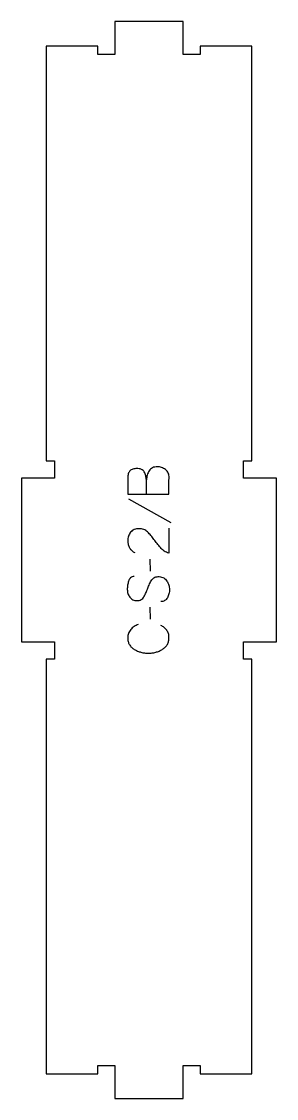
# Model space of a CAD drawing. Extents: x 0 to 186, y 0 to 786.
import ezdxf

# ---------------------------------------------------------------- set-up
doc = ezdxf.new("R2010")
doc.units = 0
doc.layers.add('1_ANYTOOL_1MMDEEP_LABELS_S', color=2, linetype='CONTINUOUS')
doc.layers.add('4_ANYTOOL_CUTTHROUGH_OUTSI', color=5, linetype='CONTINUOUS')

msp = doc.modelspace()

# ---------------------------------------------------------------- linework, layer by layer
at = {"layer": '1_ANYTOOL_1MMDEEP_LABELS_S'}
for p, q in [((77.771429, 437.257143), (108.542857, 420.071429)), ((93.414286, 393.457143), (93.5, 384.671429)), ((93.414286, 358.4), (93.5, 349.614286))]:
    msp.add_line(p, q, dxfattribs=at)
for points in [[(77.3, 440.685714), (107.3, 440.685714), (107.3, 450.371429), (107.385714, 452.9, 0.048381), (107.281799, 454.578894, 0.066146), (106.801786, 456.183929, 0.067079), (105.953115, 457.547692, 0.057042), (104.792857, 458.664286, 0.037099), (103.421616, 459.558957, 0.042913), (101.926786, 460.223214, 0.043052), (100.371138, 460.614375, 0.040094), (98.771429, 460.742857, 0.045096), (96.974812, 460.580486, 0.070597), (95.273214, 460.014286, 0.073303), (93.944176, 459.088307, 0.067093), (92.921429, 457.828571, 0.063103), (91.496483, 454.654062, 0.053716), (90.842857, 451.228571)], [(90.971429, 440.685714), (90.842857, 451.228571, 0.046847), (90.366409, 454.177274, 0.060102), (89.278571, 456.95, 0.086388), (88.408445, 458.056702, 0.076384), (87.226786, 458.830357, 0.070405), (85.539036, 459.327826, 0.036531), (83.771429, 459.457143, 0.031885), (82.336171, 459.365522, 0.051083), (80.940179, 459.039286, 0.053001), (79.85362, 458.530999, 0.064647), (78.917857, 457.785714, 0.064346), (78.192292, 456.812423, 0.050037), (77.704464, 455.696429, 0.048317), (77.388182, 454.251872, 0.029756), (77.3, 452.771429), (77.3, 440.685714)], [(107.257143, 416.042857), (107.214286, 397.742857, -0.034491), (105.466954, 398.405635, -0.037732), (103.833929, 399.3125, -0.037744), (102.359292, 400.451794, -0.03482), (101.064286, 401.792857, -0.00859), (98.665703, 404.752082, -0.008791), (96.371429, 407.792857, 0.020588), (94.137986, 410.612146, 0.025206), (91.657143, 413.214286, 0.046908), (90.355901, 414.234881, 0.051091), (88.882143, 414.982143, 0.050722), (87.233968, 415.430876, 0.041139), (85.528571, 415.571429, 0.039396), (83.720986, 415.428784, 0.058519), (81.982143, 414.939286, 0.060358), (80.575027, 414.148728, 0.061397), (79.4, 413.042857, 0.048006), (78.47804, 411.6869, 0.045901), (77.825, 410.182143, 0.045216), (77.42244, 408.442082, 0.034258), (77.3, 406.657143, 0.055622), (77.593987, 404.022572, 0.079896), (78.575, 401.578571, 0.080617), (80.2407, 399.609184, 0.060287), (82.4, 398.171429)], [(81.885714, 380.642857, 0.071867), (80.549108, 380.449744, 0.100684), (79.367857, 379.823214, 0.047558), (78.891407, 379.348661, 0.038563), (78.502679, 378.798661, 0.037928), (78.15521, 378.101473, 0.026634), (77.9, 377.364286, 0.028461), (77.214017, 374.340952, 0.041577), (76.957143, 371.257143, 0.036938), (77.068283, 369.754783, 0.041531), (77.4125, 368.289286, 0.041583), (77.989708, 366.911909, 0.038125), (78.778571, 365.642857, 0.057611), (79.770476, 364.572705, 0.065808), (80.991071, 363.778571, 0.06469), (82.450626, 363.301075, 0.046778), (83.985714, 363.157143, 0.052235), (85.535557, 363.319499, 0.075448), (86.985714, 363.864286, 0.076671), (88.158767, 364.780378, 0.061023), (89.042857, 365.985714, 0.021951), (90.570203, 369.014568, 0.018213), (91.85, 372.157143, -0.02405), (93.155462, 375.258627, -0.02981), (94.785714, 378.2, -0.068439), (95.751645, 379.341302, -0.079282), (97.003571, 380.15, -0.076308), (98.582253, 380.575, -0.047772), (100.228571, 380.6, -0.046243), (101.909531, 380.306765, -0.06359), (103.480357, 379.657143, -0.064671), (104.764546, 378.684319, -0.057073), (105.778571, 377.428571, -0.067522), (107.141482, 374.460263, -0.070793), (107.642857, 371.235714, -0.064027), (107.280342, 368.096699, -0.070447), (106.1, 365.171429, -0.054374), (105.250367, 364.013011, -0.074742), (104.139286, 363.114286, -0.075199), (102.832907, 362.591279, -0.057737), (101.428571, 362.428571)], [(84.8, 345.757143, 0.059291), (81.870583, 344.220982, 0.066881), (79.421429, 342.007143, 0.04529), (78.497551, 340.690157, 0.046757), (77.830357, 339.226786, 0.04633), (77.426026, 337.586873, 0.037303), (77.3, 335.9, 0.054828), (77.575585, 333.39436, 0.073548), (78.473214, 331.051786, 0.073729), (80.001447, 329.082464, 0.056205), (81.992857, 327.564286, 0.033355), (84.382733, 326.343116, 0.034965), (86.916071, 325.458929, 0.034911), (89.584078, 324.928901, 0.031589), (92.3, 324.757143, 0.032085), (95.016629, 324.931646, 0.035383), (97.683929, 325.469643, 0.035431), (100.219086, 326.368132, 0.033598), (102.607143, 327.607143, 0.058628), (104.608028, 329.169344, 0.073381), (106.126786, 331.191071, 0.072539), (107.02784, 333.637044, 0.05208), (107.3, 336.242857, 0.033243), (107.204064, 337.684232, 0.042283), (106.892857, 339.092857, 0.042766), (106.385768, 340.335554, 0.044269), (105.671429, 341.471429, 0.055485), (103.756528, 343.483224, 0.045948), (101.471429, 345.071429)]]:
    msp.add_lwpolyline(points, format="xyb", dxfattribs=at)
at = {"layer": '4_ANYTOOL_CUTTHROUGH_OUTSI'}
msp.add_lwpolyline([(18, 18), (55.5, 18), (55.5, 23.75, -0.414214), (55.75, 24), (67.75, 24, -0.414214), (68, 23.75), (68, 0), (117.5, 0), (117.5, 23.75, -0.414214), (117.75, 24), (129.75, 24, -0.414214), (130, 23.75), (130, 18), (167.5, 18), (167.5, 320.5), (161.75, 320.5, -0.414214), (161.5, 320.75), (161.5, 332.75, -0.414214), (161.75, 333), (185.5, 333), (185.5, 452.5), (161.75, 452.5, -0.414214), (161.5, 452.75), (161.5, 464.75, -0.414214), (161.75, 465), (167.5, 465), (167.5, 767.5), (130, 767.5), (130, 761.75, -0.414214), (129.75, 761.5), (117.75, 761.5, -0.414214), (117.5, 761.75), (117.5, 785.5), (68, 785.5), (68, 761.75, -0.414214), (67.75, 761.5), (55.75, 761.5, -0.414214), (55.5, 761.75), (55.5, 767.5), (18, 767.5), (18, 465), (23.75, 465, -0.414214), (24, 464.75), (24, 452.75, -0.414214), (23.75, 452.5), (0, 452.5), (0, 333), (23.75, 333, -0.414214), (24, 332.75), (24, 320.75, -0.414214), (23.75, 320.5), (18, 320.5)], format="xyb", close=True, dxfattribs=at)

doc.saveas('drawing.dxf')
